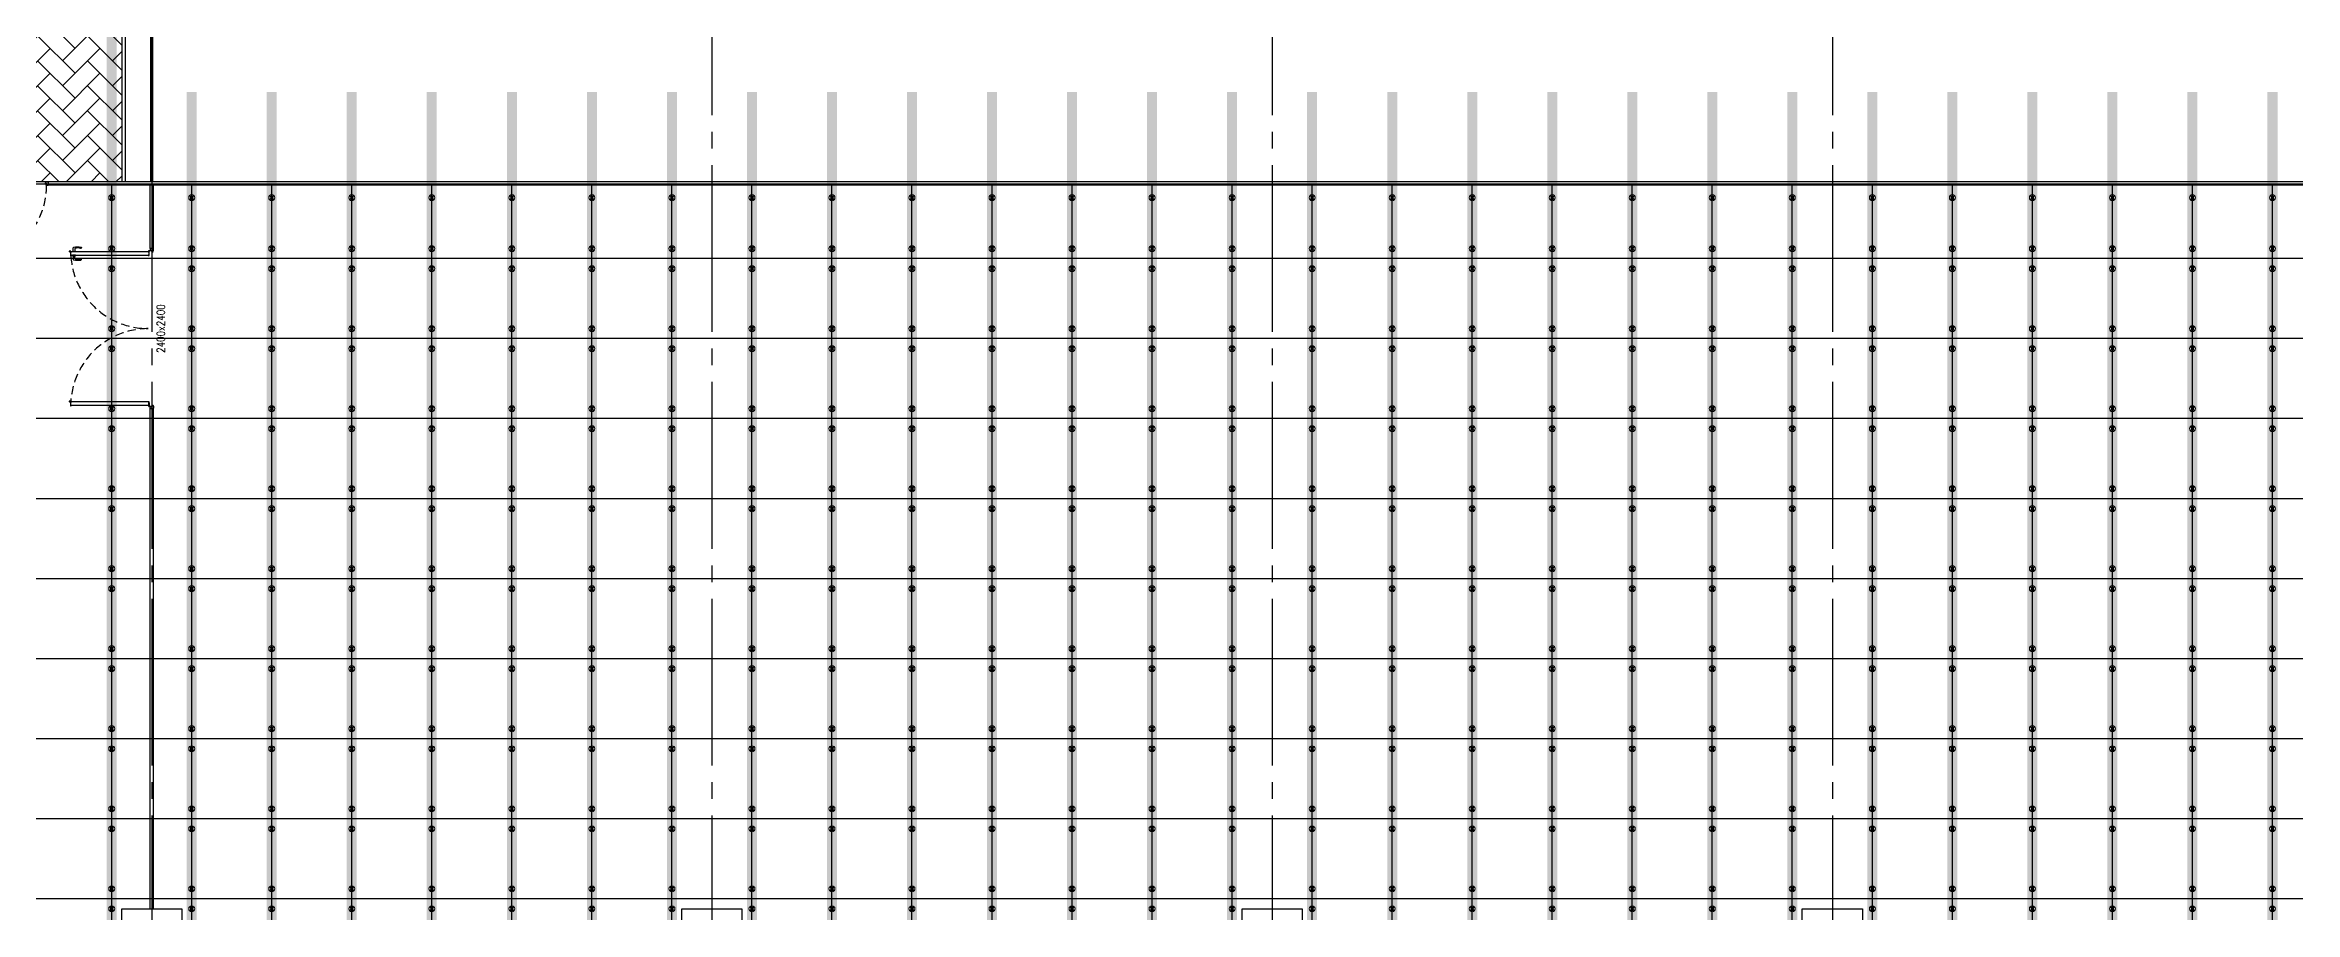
# Model space of a CAD drawing. Header units: millimetres. Extents: x -960 to 41501, y -1010 to 11880.
# Drawn here: x 7520 to 10894, y 7540 to 8840 of the extents above; entities that cross this region are included whole.
import ezdxf
from ezdxf.enums import TextEntityAlignment as Align

# ---------------------------------------------------------------- set-up
doc = ezdxf.new("R2010")
doc.units = ezdxf.units.MM
doc.header["$LTSCALE"] = 100
for name, pattern in [('188K-SM-03-F10-ARCH-PA-Y2257103$0$AP5A-SM-03-F20-ARCH-PA-Y2230801+Y2230803$0$ALL-PA-TXT-Y2221201$0$DASHED', [19.05, 12.7, -6.35]), ('188K-SM-03-F10-ARCH-PA-Y2257103$0$DASHED', [19.05, 12.7, -6.35]), ('X-S-FAB-L10$0$COL-CEN-LIN', [3.25, 2.5, -0.25, 0.25, -0.25])]:
    doc.linetypes.add(name, pattern=pattern)
for name, color, linetype in [('0-XREF', 7, 'Continuous'), ('188K-SM-03-F10-ARCH-CEIL-Y2257103$0$K-CEIL-4.2', 6, 'Continuous'), ('188K-SM-03-F10-ARCH-CEIL-Y2257103$0$K-CEIL-4.2-AREA', 6, 'Continuous'), ('188K-SM-03-F10-ARCH-CEIL-Y2257103$0$K-庫板天花-2.4', 151, 'Continuous'), ('188K-SM-03-F10-ARCH-CEIL-Y2257103$0$K-鋼構', 111, 'Continuous'), ('188K-SM-03-F10-ARCH-PA-Y2257103$0$K-Divider-7.5', 53, 'Continuous'), ('188K-SM-03-F10-ARCH-PA-Y2257103$0$K-Door', 53, 'Continuous'), ('188K-SM-03-F10-ARCH-PA-Y2257103$0$K-P1S-2.5-單抗', 53, 'Continuous'), ('188K-SM-03-F10-ARCH-PA-Y2257103$0$K-P1S-4.2-單抗', 53, 'Continuous'), ('188K-SM-03-F10-ARCH-PA-Y2257103$0$K-P2D-4.2-雙抗', 53, 'Continuous'), ('X-S-FAB-L10$0$0-DIM-TXT', 8, 'Continuous'), ('X-S-FAB-L10$0$BLOCK', 8, 'Continuous'), ('X-S-FAB-L10$0$CCL', 8, 'X-S-FAB-L10$0$COL-CEN-LIN')]:
    doc.layers.add(name, color=color, linetype=linetype)
doc.layers.add('188K-SM-03-F10-ARCH-CEIL-Y2257103$0$K-吊點-標準', color=6, linetype='Continuous', lineweight=9)
doc.styles.add('188K-SM-03-F10-ARCH-PA-Y2257103$0$14P7-XFDP10$0$AA-TXT', font='simplex.shx', dxfattribs={"width": 0.8, "bigfont": 'chineset.shx'})
doc.styles.add('188K-SM-03-F10-ARCH-PA-Y2257103$0$AP5A-SM-03-F20-ARCH-PA-Y2230801+Y2230803$0$ALL-PA-TXT-Y2221201$0$Standard', font='txt.shx', dxfattribs={"bigfont": 'chineset.shx'})
doc.styles.add('X-S-FAB-L10$0$CHINA', font='simplex.shx', dxfattribs={"width": 0.75, "bigfont": 'chineset.shx'})
doc.styles.add('X-S-FAB-L10$0$Standard', font='', dxfattribs={"width": 0.8})
doc.styles.add('X-S-FAB-L10$0$TG_NOTE_TEXT', font='simplex.shx', dxfattribs={"width": 0.75, "bigfont": 'chineset.shx'})
doc.styles.get('X-S-FAB-L10$0$Standard').set_extended_font_data('Microsoft JhengHei')

# ---------------------------------------------------------------- blocks, each defined once
blk = doc.blocks.new('X-S-FAB-L10$0$FAB2-L05')
at = {"layer": 'X-S-FAB-L10$0$CCL'}
for p, q in [((-18480, 11005), (-18480, 0)), ((-17640, 11005), (-17640, 0)), ((-16800, 11005), (-16800, 0)), ((-15960, 11005), (-15960, 0))]:
    blk.add_line(p, q, dxfattribs=at)
blk = doc.blocks.new('X-S-FAB-L10')
at = {"layer": 'X-S-FAB-L10$0$BLOCK'}
blk.add_blockref('X-S-FAB-L10$0$FAB2-L05', (26160, -720), dxfattribs=at)
at = {"style": 'X-S-FAB-L10$0$TG_NOTE_TEXT', "width": 0.5, "flags": 1}
for p in [(7463.3, 9020), (18268.3, 8649), (11197.8, 4800.2), (16485.8, 4800.2), (25420.3, 2635), (13360, 320, 0), (7463.3, -33.3)]:
    blk.add_attdef('WH', text='', height=20, dxfattribs=at).set_placement(p, align=Align.BOTTOM_LEFT)
at = {"width": 0.5}
for style, p in [('X-S-FAB-L10$0$TG_NOTE_TEXT', (7585, 9020)), ('X-S-FAB-L10$0$TG_NOTE_TEXT', (18390, 8649)), ('X-S-FAB-L10$0$TG_NOTE_TEXT', (11117.5, 4813.5)), ('X-S-FAB-L10$0$TG_NOTE_TEXT', (16607.5, 4813.5)), ('X-S-FAB-L10$0$TG_NOTE_TEXT', (25350, 2635)), ('X-S-FAB-L10$0$Standard', (13129.4, 325, 0)), ('X-S-FAB-L10$0$TG_NOTE_TEXT', (7585, -20))]:
    blk.add_attdef('DESC', text='', height=10, dxfattribs=dict(at, style=style)).set_placement(p, align=Align.BOTTOM_LEFT)
for tag, style, p in [('TYPE', 'X-S-FAB-L10$0$TG_NOTE_TEXT', (7619.3, 9020)), ('NO', 'X-S-FAB-L10$0$TG_NOTE_TEXT', (7650.1, 9020)), ('TYPE', 'X-S-FAB-L10$0$TG_NOTE_TEXT', (18424.2, 8649)), ('NO', 'X-S-FAB-L10$0$TG_NOTE_TEXT', (18455, 8649)), ('NO', 'X-S-FAB-L10$0$TG_NOTE_TEXT', (11088.6, 4813.5)), ('TYPE', 'X-S-FAB-L10$0$TG_NOTE_TEXT', (11151.8, 4813.5)), ('TYPE', 'X-S-FAB-L10$0$TG_NOTE_TEXT', (16641.8, 4813.5)), ('NO', 'X-S-FAB-L10$0$TG_NOTE_TEXT', (16672.6, 4813.5)), ('NO', 'X-S-FAB-L10$0$TG_NOTE_TEXT', (25313, 2635)), ('TYPE', 'X-S-FAB-L10$0$TG_NOTE_TEXT', (25350, 2635)), ('NO', 'X-S-FAB-L10$0$Standard', (13100, 320, 0)), ('TYPE', 'X-S-FAB-L10$0$Standard', (13129.4, 320, 0)), ('TYPE', 'X-S-FAB-L10$0$TG_NOTE_TEXT', (7619.3, -20)), ('NO', 'X-S-FAB-L10$0$TG_NOTE_TEXT', (7650.1, -20))]:
    blk.add_attdef(tag, text='', height=10, dxfattribs=dict(at, style=style)).set_placement(p, align=Align.BOTTOM_RIGHT)
at = {"style": 'X-S-FAB-L10$0$TG_NOTE_TEXT', "width": 0.5, "flags": 1}
for rotation, p in [(180, (43, 7480)), (180, (943, 7480)), (90, (24310, 3717.8)), (270, (17080, 1711.7))]:
    blk.add_attdef('WH', text='', height=20, rotation=rotation, dxfattribs=at).set_placement(p, align=Align.BOTTOM_LEFT)
at = {"width": 0.5}
for rotation, style, p in [(180, 'X-S-FAB-L10$0$Standard', (317.6, 7480)), (180, 'X-S-FAB-L10$0$Standard', (1217.6, 7480)), (90, 'X-S-FAB-L10$0$TG_NOTE_TEXT', (24310, 3647.5)), (270, 'X-S-FAB-L10$0$TG_NOTE_TEXT', (17080, 1605))]:
    blk.add_attdef('DESC', text='', height=10, rotation=rotation, dxfattribs=dict(at, style=style)).set_placement(p, align=Align.BOTTOM_LEFT)
for tag, rotation, style, p in [('TYPE', 180, 'X-S-FAB-L10$0$Standard', (317.6, 7480)), ('NO', 180, 'X-S-FAB-L10$0$Standard', (347, 7480)), ('TYPE', 180, 'X-S-FAB-L10$0$Standard', (1217.6, 7480)), ('NO', 180, 'X-S-FAB-L10$0$Standard', (1247, 7480)), ('TYPE', 90, 'X-S-FAB-L10$0$TG_NOTE_TEXT', (24310, 3647.5)), ('NO', 90, 'X-S-FAB-L10$0$TG_NOTE_TEXT', (24310, 3610.5)), ('TYPE', 270, 'X-S-FAB-L10$0$TG_NOTE_TEXT', (17080, 1605)), ('NO', 270, 'X-S-FAB-L10$0$TG_NOTE_TEXT', (17080, 1573))]:
    blk.add_attdef(tag, text='', height=10, rotation=rotation, dxfattribs=dict(at, style=style)).set_placement(p, align=Align.BOTTOM_RIGHT)
at = {"layer": 'X-S-FAB-L10$0$0-DIM-TXT', "style": 'X-S-FAB-L10$0$CHINA', "width": 0.75}
for p in [(667.4, 7855.1, -2689.4), (22627.4, 6728.8), (25644.7, 6728.8), (24778.8, 5569.1), (1118.3, 4980), (417.8, 4594.6), (23874.8, 4355), (22927.4, 4330.1), (23749.9, 3901.4), (417.8, 3765.2), (1118.3, 3730), (417.8, 3115.8), (536.9, 2227.8), (16909, 1782.7), (888.4, 880.5), (16977.4, 750), (18878.8, 750), (25641.2, 553.2), (21364, 526.9)]:
    blk.add_attdef('HIG', text='', height=80, dxfattribs=at).set_placement(p, align=Align.MIDDLE_LEFT)
blk = doc.blocks.new('188K-SM-03-F10-ARCH-CEIL-Y2257103$0$A$C2CA95053')
h = blk.add_hatch(color=256)
edge = h.paths.add_edge_path()
edge.add_arc((0, 0), 0.5, 0, 360)
for p, q in [((3.2, 3.2), (-3.2, -3.2)), ((3.2, -3.2), (-3.2, 3.2))]:
    blk.add_line(p, q)
blk.add_lwpolyline([(-1.6, 2.5), (-1.6, -2.5), (1.6, -2.5), (1.6, 2.5)], close=True)
for radius in [4.5, 0.5]:
    blk.add_circle((0, 0), radius)
blk = doc.blocks.new('188K-SM-03-F10-ARCH-CEIL-Y2257103$0$天花板吊點-附調整片 - 3_8_螺桿吊架 100 mm 高調整片-V1-1FL')
blk.add_blockref('188K-SM-03-F10-ARCH-CEIL-Y2257103$0$A$C2CA95053', (0, 0))
blk = doc.blocks.new('188K-SM-03-F10-ARCH-CEIL-Y2257103')
at = {"layer": '188K-SM-03-F10-ARCH-CEIL-Y2257103$0$K-庫板天花-2.4'}
h = blk.add_hatch(dxfattribs=at)
h.set_pattern_fill('AR-HBONE', color=256, scale=0.26)
h.paths.add_polyline_path([(7395, 9025), (7635, 9025), (7635, 8635), (7395, 8635)])
at = {"layer": '188K-SM-03-F10-ARCH-CEIL-Y2257103$0$K-CEIL-4.2'}
for p, q in [((7620, 312.7), (7620, 8632.2)), ((7740, 312.7), (7740, 8632.2)), ((7860, 312.7), (7860, 8632.2)), ((7980, 312.7), (7980, 8632.2)), ((8100, 312.7), (8100, 8632.2)), ((8220, 312.7), (8220, 8632.2)), ((8340, 312.7), (8340, 8632.2)), ((8460, 312.7), (8460, 8632.2)), ((8580, 312.7), (8580, 8632.2)), ((8700, 312.7), (8700, 8632.2)), ((8820, 312.7), (8820, 8632.2)), ((8940, 312.7), (8940, 8632.2)), ((9060, 312.7), (9060, 8632.2)), ((9180, 312.7), (9180, 8632.2)), ((9300, 312.7), (9300, 8632.2)), ((9420, 312.7), (9420, 8632.2)), ((9540, 312.7), (9540, 8632.2)), ((9660, 312.7), (9660, 8632.2)), ((9780, 312.7), (9780, 8632.2)), ((9900, 312.7), (9900, 8632.2)), ((10020, 312.7), (10020, 8632.2)), ((10140, 312.7), (10140, 8632.2)), ((10260, 312.7), (10260, 8632.2)), ((10380, 312.7), (10380, 8632.2)), ((10500, 312.7), (10500, 8632.2)), ((10620, 312.7), (10620, 8632.2)), ((10740, 312.7), (10740, 8632.2)), ((10860, 312.7), (10860, 8632.2)), ((19317.2, 8520), (1767.7, 8520)), ((19317.2, 8400), (1767.7, 8400)), ((19317.2, 8280), (1847.7, 8280)), ((19314.7, 8160), (1847.7, 8160)), ((19314.7, 8040), (1847.7, 8040)), ((19314.7, 7920), (1847.7, 7920)), ((19314.7, 7800), (1847.7, 7800)), ((19314.7, 7680), (1847.7, 7680)), ((19314.7, 7560), (1847.7, 7560))]:
    blk.add_line(p, q, dxfattribs=at)
at = {"layer": '188K-SM-03-F10-ARCH-CEIL-Y2257103$0$K-CEIL-4.2-AREA', "elevation": 0}
blk.add_lwpolyline([(16747.2, 312.7), (14882.2, 312.7), (14882.2, 42.7), (14157.7, 42.7), (14157.7, 312.7), (1847.7, 312.7), (1847.7, 8305.8), (1767.7, 8305.8), (1767.7, 8632.2), (17592.2, 8632.2)], dxfattribs=at)
at = {"layer": '188K-SM-03-F10-ARCH-CEIL-Y2257103$0$K-庫板天花-2.4', "elevation": 0}
blk.add_lwpolyline([(7395, 9025), (7635, 9025), (7635, 8635), (7395, 8635), (7395, 9025)], dxfattribs=at)
at = {"layer": '188K-SM-03-F10-ARCH-CEIL-Y2257103$0$K-鋼構', "const_width": 15, "elevation": 0}
for points in [[(7620, 9007.5), (7620, -7.5)], [(7740, 8769.9), (7740, 230)], [(7860, 8769.9), (7860, 230)], [(7980, 8769.9), (7980, 230)], [(8220, 8769.9), (8220, 230)], [(8340, 8769.9), (8340, 230)], [(8460, 8769.9), (8460, 230)], [(8580, 8769.9), (8580, 230)], [(8820, 8769.9), (8820, 230)], [(8940, 8769.9), (8940, 230)], [(9060, 8769.9), (9060, 230)], [(9180, 8769.9), (9180, 230)], [(9300, 8769.9), (9300, 230)], [(9420, 8769.9), (9420, 230)], [(9540, 8769.9), (9540, 230)], [(9660, 8769.9), (9660, 230)], [(9780, 8769.9), (9780, 230)], [(9900, 8769.9), (9900, 230)], [(10020, 8769.9), (10020, 230)], [(10140, 8769.9), (10140, 230)], [(10260, 8769.9), (10260, 230)], [(10380, 8769.9), (10380, 230)], [(10500, 8769.9), (10500, 230)], [(10620, 8769.9), (10620, 230)], [(10740, 8769.9), (10740, 230)], [(10860, 8769.9), (10860, 230)]]:
    blk.add_lwpolyline(points, dxfattribs=at)
at = {"layer": '188K-SM-03-F10-ARCH-CEIL-Y2257103$0$K-鋼構', "const_width": 15}
for points in [[(8100, 8769.9), (8100, 230)], [(8700, 8769.9), (8700, 230)]]:
    blk.add_lwpolyline(points, dxfattribs=at)
at = {"layer": '188K-SM-03-F10-ARCH-CEIL-Y2257103$0$K-吊點-標準', "color": 170, "lineweight": 18, "rotation": 179.9999999999997}
for p in [(7620, 8611.2), (7740, 8611.2), (7860, 8611.2), (7980, 8611.2), (8100, 8611.2), (8220, 8611.2), (8340, 8611.2), (8460, 8611.2), (8580, 8611.2), (8700, 8611.2), (8820, 8611.2), (8940, 8611.2), (9060, 8611.2), (9180, 8611.2), (9300, 8611.2), (9420, 8611.2), (9540, 8611.2), (9660, 8611.2), (9780, 8611.2), (9900, 8611.2), (10020, 8611.2), (10140, 8611.2), (10260, 8611.2), (10380, 8611.2), (10500, 8611.2), (10620, 8611.2), (10740, 8611.2), (10860, 8611.2), (7620, 8535), (7740, 8535), (7860, 8535), (7980, 8535), (8100, 8535), (8220, 8535), (8340, 8535), (8460, 8535), (8580, 8535), (8700, 8535), (8820, 8535), (8940, 8535), (9060, 8535), (9180, 8535), (9300, 8535), (9420, 8535), (9540, 8535), (9660, 8535), (9780, 8535), (9900, 8535), (10020, 8535), (10140, 8535), (10260, 8535), (10380, 8535), (10500, 8535), (10620, 8535), (10740, 8535), (10860, 8535), (7620, 8505), (7740, 8505), (7860, 8505), (7980, 8505), (8100, 8505), (8220, 8505), (8340, 8505), (8460, 8505), (8580, 8505), (8700, 8505), (8820, 8505), (8940, 8505), (9060, 8505), (9180, 8505), (9300, 8505), (9420, 8505), (9540, 8505), (9660, 8505), (9780, 8505), (9900, 8505), (10020, 8505), (10140, 8505), (10260, 8505), (10380, 8505), (10500, 8505), (10620, 8505), (10740, 8505), (10860, 8505), (7620, 8415), (7740, 8415), (7860, 8415), (7980, 8415), (8100, 8415), (8220, 8415), (8340, 8415), (8460, 8415), (8580, 8415), (8700, 8415), (8820, 8415), (8940, 8415), (9060, 8415), (9180, 8415), (9300, 8415), (9420, 8415), (9540, 8415), (9660, 8415), (9780, 8415), (9900, 8415), (10020, 8415), (10140, 8415), (10260, 8415), (10380, 8415), (10500, 8415), (10620, 8415), (10740, 8415), (10860, 8415), (7620, 8385), (7740, 8385), (7860, 8385), (7980, 8385), (8100, 8385), (8220, 8385), (8340, 8385), (8460, 8385), (8580, 8385), (8700, 8385), (8820, 8385), (8940, 8385), (9060, 8385), (9180, 8385), (9300, 8385), (9420, 8385), (9540, 8385), (9660, 8385), (9780, 8385), (9900, 8385), (10020, 8385), (10140, 8385), (10260, 8385), (10380, 8385), (10500, 8385), (10620, 8385), (10740, 8385), (10860, 8385), (7620, 8295), (7740, 8295), (7860, 8295), (7980, 8295), (8100, 8295), (8220, 8295), (8340, 8295), (8460, 8295), (8580, 8295), (8700, 8295), (8820, 8295), (8940, 8295), (9060, 8295), (9180, 8295), (9300, 8295), (9420, 8295), (9540, 8295), (9660, 8295), (9780, 8295), (9900, 8295), (10020, 8295), (10140, 8295), (10260, 8295), (10380, 8295), (10500, 8295), (10620, 8295), (10740, 8295), (10860, 8295), (7620, 8265), (7740, 8265), (7860, 8265), (7980, 8265), (8100, 8265), (8220, 8265), (8340, 8265), (8460, 8265), (8580, 8265), (8700, 8265), (8820, 8265), (8940, 8265), (9060, 8265), (9180, 8265), (9300, 8265), (9420, 8265), (9540, 8265), (9660, 8265), (9780, 8265), (9900, 8265), (10020, 8265), (10140, 8265), (10260, 8265), (10380, 8265), (10500, 8265), (10620, 8265), (10740, 8265), (10860, 8265), (7620, 8175), (7740, 8175), (7860, 8175), (7980, 8175), (8100, 8175), (8220, 8175), (8340, 8175), (8460, 8175), (8580, 8175), (8700, 8175), (8820, 8175), (8940, 8175), (9060, 8175), (9180, 8175), (9300, 8175), (9420, 8175), (9540, 8175), (9660, 8175), (9780, 8175), (9900, 8175), (10020, 8175), (10140, 8175), (10260, 8175), (10380, 8175), (10500, 8175), (10620, 8175), (10740, 8175), (10860, 8175), (7620, 8145), (7740, 8145), (7860, 8145), (7980, 8145), (8100, 8145), (8220, 8145), (8340, 8145), (8460, 8145), (8580, 8145), (8700, 8145), (8820, 8145), (8940, 8145), (9060, 8145), (9180, 8145), (9300, 8145), (9420, 8145), (9540, 8145), (9660, 8145), (9780, 8145), (9900, 8145), (10020, 8145), (10140, 8145), (10260, 8145), (10380, 8145), (10500, 8145), (10620, 8145), (10740, 8145), (10860, 8145), (7620, 8055), (7740, 8055), (7860, 8055), (7980, 8055), (8100, 8055), (8220, 8055), (8340, 8055), (8460, 8055), (8580, 8055), (8700, 8055), (8820, 8055), (8940, 8055), (9060, 8055), (9180, 8055), (9300, 8055), (9420, 8055), (9540, 8055), (9660, 8055), (9780, 8055), (9900, 8055), (10020, 8055), (10140, 8055), (10260, 8055), (10380, 8055), (10500, 8055), (10620, 8055), (10740, 8055), (10860, 8055), (7620, 8025), (7740, 8025), (7860, 8025), (7980, 8025), (8100, 8025), (8220, 8025), (8340, 8025), (8460, 8025), (8580, 8025), (8700, 8025), (8820, 8025), (8940, 8025), (9060, 8025), (9180, 8025), (9300, 8025), (9420, 8025), (9540, 8025), (9660, 8025), (9780, 8025), (9900, 8025), (10020, 8025), (10140, 8025), (10260, 8025), (10380, 8025), (10500, 8025), (10620, 8025), (10740, 8025), (10860, 8025), (7620, 7935), (7740, 7935), (7860, 7935), (7980, 7935), (8100, 7935), (8220, 7935), (8340, 7935), (8460, 7935), (8580, 7935), (8700, 7935), (8820, 7935), (8940, 7935), (9060, 7935), (9180, 7935), (9300, 7935), (9420, 7935), (9540, 7935), (9660, 7935), (9780, 7935), (9900, 7935), (10020, 7935), (10140, 7935), (10260, 7935), (10380, 7935), (10500, 7935), (10620, 7935), (10740, 7935), (10860, 7935), (7620, 7905), (7740, 7905), (7860, 7905), (7980, 7905), (8100, 7905), (8220, 7905), (8340, 7905), (8460, 7905), (8580, 7905), (8700, 7905), (8820, 7905), (8940, 7905), (9060, 7905), (9180, 7905), (9300, 7905), (9420, 7905), (9540, 7905), (9660, 7905), (9780, 7905), (9900, 7905), (10020, 7905), (10140, 7905), (10260, 7905), (10380, 7905), (10500, 7905), (10620, 7905), (10740, 7905), (10860, 7905), (7620, 7815), (7740, 7815), (7860, 7815), (7980, 7815), (8100, 7815), (8220, 7815), (8340, 7815), (8460, 7815), (8580, 7815), (8700, 7815), (8820, 7815), (8940, 7815), (9060, 7815), (9180, 7815), (9300, 7815), (9420, 7815), (9540, 7815), (9660, 7815), (9780, 7815), (9900, 7815), (10020, 7815), (10140, 7815), (10260, 7815), (10380, 7815), (10500, 7815), (10620, 7815), (10740, 7815), (10860, 7815), (7620, 7785), (7740, 7785), (7860, 7785), (7980, 7785), (8100, 7785), (8220, 7785), (8340, 7785), (8460, 7785), (8580, 7785), (8700, 7785), (8820, 7785), (8940, 7785), (9060, 7785), (9180, 7785), (9300, 7785), (9420, 7785), (9540, 7785), (9660, 7785), (9780, 7785), (9900, 7785), (10020, 7785), (10140, 7785), (10260, 7785), (10380, 7785), (10500, 7785), (10620, 7785), (10740, 7785), (10860, 7785), (7620, 7695), (7740, 7695), (7860, 7695), (7980, 7695), (8100, 7695), (8220, 7695), (8340, 7695), (8460, 7695), (8580, 7695), (8700, 7695), (8820, 7695), (8940, 7695), (9060, 7695), (9180, 7695), (9300, 7695), (9420, 7695), (9540, 7695), (9660, 7695), (9780, 7695), (9900, 7695), (10020, 7695), (10140, 7695), (10260, 7695), (10380, 7695), (10500, 7695), (10620, 7695), (10740, 7695), (10860, 7695), (7620, 7665), (7740, 7665), (7860, 7665), (7980, 7665), (8100, 7665), (8220, 7665), (8340, 7665), (8460, 7665), (8580, 7665), (8700, 7665), (8820, 7665), (8940, 7665), (9060, 7665), (9180, 7665), (9300, 7665), (9420, 7665), (9540, 7665), (9660, 7665), (9780, 7665), (9900, 7665), (10020, 7665), (10140, 7665), (10260, 7665), (10380, 7665), (10500, 7665), (10620, 7665), (10740, 7665), (10860, 7665), (7620, 7575), (7740, 7575), (7860, 7575), (7980, 7575), (8100, 7575), (8220, 7575), (8340, 7575), (8460, 7575), (8580, 7575), (8700, 7575), (8820, 7575), (8940, 7575), (9060, 7575), (9180, 7575), (9300, 7575), (9420, 7575), (9540, 7575), (9660, 7575), (9780, 7575), (9900, 7575), (10020, 7575), (10140, 7575), (10260, 7575), (10380, 7575), (10500, 7575), (10620, 7575), (10740, 7575), (10860, 7575), (7620, 7545), (7740, 7545), (7860, 7545), (7980, 7545), (8100, 7545), (8220, 7545), (8340, 7545), (8460, 7545), (8580, 7545), (8700, 7545), (8820, 7545), (8940, 7545), (9060, 7545), (9180, 7545), (9300, 7545), (9420, 7545), (9540, 7545), (9660, 7545), (9780, 7545), (9900, 7545), (10020, 7545), (10140, 7545), (10260, 7545), (10380, 7545), (10500, 7545), (10620, 7545), (10740, 7545), (10860, 7545)]:
    blk.add_blockref('188K-SM-03-F10-ARCH-CEIL-Y2257103$0$天花板吊點-附調整片 - 3_8_螺桿吊架 100 mm 高調整片-V1-1FL', p, dxfattribs=at)
blk = doc.blocks.new('188K-SM-03-F10-ARCH-PA-Y2257103$0$雙開門-2400×2400')
for p, q in [((225.2, 117.7), (223.8, 117.6)), ((229.2, 117.7), (225.2, 117.7)), ((225.2, 115.5), (229.2, 115.5)), ((229.2, 119), (229.2, 114.1)), ((230, 119), (229.2, 119)), ((229.2, 114.1), (230, 114.1)), ((230, 114.1), (230, 119)), ((0, 2.5), (0, -2.5)), ((0, -1.9), (0, 1.9)), ((0.6, 2.5), (3, 2.5)), ((3, 2.5), (3, 0.2)), ((3, 0.2), (3, 0.2)), ((239.4, 2.5), (237, 2.5)), ((237, 2.5), (237, -0.2)), ((237, -0.2), (237, 0)), ((240, 2.5), (240, -2.5)), ((240, -1.9), (240, 1.9)), ((3, -2.5), (0.6, -2.5)), ((4.7, -1.9), (3, -2.5)), ((3.7, -0.6), (3.9, -0.6)), ((3.9, -0.6), (4, -0.6)), ((4.1, -0.7), (4, -0.7)), ((4, -0.7), (4, -1.5)), ((4, -1.5), (4.6, -1.5)), ((4.5, -0.2), (4.1, -0.2)), ((4.1, -0.7), (4.1, -0.7)), ((4.6, -0.7), (4.5, -0.7)), ((4.5, -0.7), (4.5, -0.7)), ((4.6, -0.6), (4.7, -0.6)), ((4.6, -1.5), (4.6, -0.7)), ((4.7, -0.6), (4.8, -0.6)), ((5, -0.8), (5, -1.5)), ((235, -0.8), (235, -1.5)), ((235.3, -0.6), (235.2, -0.6)), ((235.4, -0.6), (235.3, -0.6)), ((235.3, -1.9), (237, -2.5)), ((235.4, -1.5), (235.4, -0.7)), ((235.4, -0.7), (235.5, -0.7)), ((236, -1.5), (235.4, -1.5)), ((235.5, -0.2), (235.9, -0.2)), ((235.5, -0.7), (235.5, -0.7)), ((235.9, -0.7), (235.9, -0.7)), ((235.9, -0.7), (236, -0.7)), ((236.1, -0.6), (236, -0.6)), ((236, -0.7), (236, -1.5)), ((236.3, -0.6), (236.1, -0.6)), ((237, -2.5), (239.4, -2.5))]:
    blk.add_line(p, q)
for points in [[(10.9, 121.6), (10.9, 123.4), (10.9, 121.6), (4.3, 121.6), (4.3, 121.5), (4.7, 121.5), (4.7, 120.4, 0.414214), (4.8, 120.3), (5, 120.3), (5, 120.4), (4.9, 120.4), (4.9, 121.4), (5, 121.4), (5, 4.1), (4.9, 4.1), (4.9, 5.1), (5, 5.1), (5, 5.2), (4.8, 5.2, 0.414214), (4.7, 5.1), (4.7, 4, 0.414214), (4.8, 3.8), (10.2, 3.8, 0.414214), (10.3, 4), (10.3, 5.1, 0.414214), (10.2, 5.2), (10, 5.2), (10, 5.1), (10.1, 5.1), (10.1, 4.1), (10, 4.1), (10, 121.4), (10.1, 121.4), (10.1, 120.4), (10, 120.4), (10, 120.3), (10.2, 120.3, 0.414214), (10.3, 120.4), (10.3, 121.4), (11.1, 121.4, 0.414214), (11.1, 121.4), (11.1, 123.6, 0.414214), (11.1, 123.7), (10.3, 123.7), (10.3, 123.4), (10.9, 123.4)], [(235.9, 121.6), (235.9, 123.4), (235.9, 121.6), (229.3, 121.6), (229.3, 121.5), (229.7, 121.5), (229.7, 120.4, 0.414214), (229.8, 120.3), (230, 120.3), (230, 120.4), (229.9, 120.4), (229.9, 121.4), (230, 121.4), (230, 4.1), (229.9, 4.1), (229.9, 5.1), (230, 5.1), (230, 5.2), (229.8, 5.2, 0.414214), (229.7, 5.1), (229.7, 4, 0.414214), (229.8, 3.8), (235.2, 3.8, 0.414214), (235.3, 4), (235.3, 5.1, 0.414214), (235.2, 5.2), (235, 5.2), (235, 5.1), (235.1, 5.1), (235.1, 4.1), (235, 4.1), (235, 121.4), (235.1, 121.4), (235.1, 120.4), (235, 120.4), (235, 120.3), (235.2, 120.3, 0.414214), (235.3, 120.4), (235.3, 121.4), (236.1, 121.4, 0.414214), (236.1, 121.4), (236.1, 123.6, 0.414214), (236.1, 123.7), (235.3, 123.7), (235.3, 123.4), (235.9, 123.4)], [(235.8, 117.7), (239.8, 117.7), (241.2, 117.6, -0.327495), (242, 116.9, -0.089847), (242.2, 106.2, -1.144881), (240.3, 106.6, 0.137079), (240.3, 114.9, 0.349357), (239.8, 115.5), (235.8, 115.5)]]:
    blk.add_lwpolyline(points, format="xyb")
blk.add_lwpolyline([(235, 114.1), (235, 119), (235.8, 119), (235.8, 114.1)], close=True)
at = {"ltscale": 500}
for points in [[(3.3, 0.3), (3.3, 3.1), (3, 3.1), (3, 0.3)], [(8.5, 3.8), (4, 3.8), (4, 4.1), (8.5, 4.1)], [(231.5, 3.8), (236, 3.8), (236, 4.1), (231.5, 4.1)], [(236.7, -0.1), (236.7, 3.1), (237, 3.1), (237, -0.1)]]:
    blk.add_lwpolyline(points, close=True, dxfattribs=at)
at = {"linetype": '188K-SM-03-F10-ARCH-PA-Y2257103$0$DASHED', "ltscale": 0.01}
for centre, start, end in [((3.5, 5.1), 0, 85.9993), ((236.5, 5.1), 94.0007, 180)]:
    blk.add_arc(centre, 116.5, start, end, dxfattribs=at)
for centre, radius, start, end in [((0.6, 1.9), 0.598, 90, 180), ((3.9, 0.2), 0.855, 178.2453, 256.7344), ((236.3, 0), 0.659, 270, 360), ((239.4, 1.9), 0.598, 0, 90), ((0.6, -1.9), 0.598, 180, 270), ((4.3, -0.6), 0.427, 111.7868, 180), ((4, -0.7), 0.11, 360, 90), ((4.3, -0.6), 0.427, 0, 68.2132), ((4.6, -0.7), 0.11, 90, 180), ((4.5, -1.5), 0.5, 288.9704, 0), ((4.8, -0.8), 0.2, 0, 90), ((235.2, -0.8), 0.2, 90, 180), ((235.5, -1.5), 0.5, 180, 251.0296), ((235.7, -0.6), 0.427, 111.7868, 180), ((235.4, -0.7), 0.11, 360, 90), ((235.7, -0.6), 0.427, 0, 68.2132), ((236, -0.7), 0.11, 90, 180), ((239.4, -1.9), 0.598, 270, 360)]:
    blk.add_arc(centre, radius, start, end)
for centre, major_axis, start_param, end_param in [((252.5, 110.9), (-21.3, 21.3), 0.585307, 0.943734), ((223.8, 106.3), (-0.707, 0.707), 0.872811, 4.284184), ((223.9, 116.7), (0.624, 0.624), 0.866962, 2.13291), ((239.6, 110.8), (-10.9, 10.9), 0.51383, 1.058752), ((225.3, 114.9), (-0.417, 0.417), -0.669314, 0.675093)]:
    blk.add_ellipse(centre, major_axis=major_axis, ratio=1, start_param=start_param, end_param=end_param)
at = {"ltscale": 500, "extrusion": (0, 0, -1)}
blk.add_ellipse((3.5, 3.6), major_axis=(0.495, 0.495), ratio=1, start_param=3.926991, end_param=10.210176, dxfattribs=at)
at = {"ltscale": 500}
blk.add_ellipse((236.5, 3.6), major_axis=(-0.495, 0.495), ratio=1, start_param=3.926991, end_param=10.210176, dxfattribs=at)
at = {"color": 8, "style": '188K-SM-03-F10-ARCH-PA-Y2257103$0$14P7-XFDP10$0$AA-TXT', "width": 0.8}
blk.add_text('2400x2400', height=12, dxfattribs=at).set_placement((120, -13.5), align=Align.MIDDLE_CENTER)
blk = doc.blocks.new('188K-SM-03-F10-ARCH-PA-Y2257103$0$AP5A-SM-03-F20-ARCH-PA-Y2230801+Y2230803$0$把手GMT水平鎖')
blk.add_lwpolyline([(24, 8), (-24, 8), (-24, 0), (24, 0)], close=True)
blk.add_lwpolyline([(-11, 0), (-11, -40), (-10, -54, 0.327495), (-4, -62, 0.089847), (104, -64, 1.144881), (99, -45, -0.137079), (16, -45, -0.349357), (11, -40), (11, 0)], format="xyb")
blk = doc.blocks.new('188K-SM-03-F10-ARCH-PA-Y2257103$0$單開庫板門-1200x2400(水平把手)')
at = {"ltscale": 0.1}
for p, q in [((26008.6, -11403.6), (26004.5, -11403.6)), ((26004.5, -11403.6), (26004.5, -11414.1)), ((26004.5, -11414.1), (26004.5, -11415.3)), ((26004.5, -11414.1), (26008.6, -11414.1)), ((26004.5, -11415.4), (26004.6, -11415.5)), ((26008.6, -11414), (26004.6, -11414)), ((26004.6, -11414.3), (26004.6, -11414.2)), ((26004.6, -11415.3), (26004.6, -11414.5)), ((26004.7, -11414.1), (26006.5, -11414.1)), ((26005.1, -11414.4), (26004.7, -11414.4)), ((26004.7, -11414.5), (26005.1, -11414.5)), ((26004.7, -11414.5), (26004.7, -11506)), ((26004.7, -11506), (26004.7, -11414.5)), ((26004.7, -11414.5), (26004.7, -11414.5)), ((26004.7, -11415.4), (26004.7, -11415.3)), ((26005.2, -11414.4), (26005.2, -11414.4)), ((26006.5, -11414.1), (26006.6, -11414.1)), ((26006.6, -11414.1), (26006.6, -11414.1)), ((26006.6, -11414.1), (26008.4, -11414.1)), ((26008.4, -11414.4), (26008, -11414.4)), ((26008, -11414.4), (26008, -11414.4)), ((26008, -11414.5), (26008.4, -11414.5)), ((26008.4, -11506), (26008.4, -11414.5)), ((26008.4, -11414.5), (26008.4, -11414.5)), ((26008.4, -11414.5), (26008.4, -11506)), ((26008.4, -11415.3), (26008.4, -11415.4)), ((26008.5, -11414.2), (26008.5, -11414.3)), ((26008.5, -11414.5), (26008.5, -11415.3)), ((26008.5, -11415.5), (26008.6, -11415.4)), ((26008.6, -11414.1), (26008.6, -11403.6)), ((26008.6, -11415.3), (26008.6, -11414.1)), ((25999.5, -11519.7), (25999.5, -11523.2)), ((26002.5, -11519.1), (26000, -11519.1)), ((26000, -11523.7), (26002.4, -11523.7)), ((26002.4, -11523.7), (26004.1, -11522.6)), ((26002.9, -11518.5), (26002.6, -11518.5)), ((26002.6, -11518.5), (26002.6, -11521)), ((26002.6, -11521.9), (26002.6, -11519.3)), ((26002.6, -11521), (26002.9, -11521)), ((26003.4, -11521.9), (26002.6, -11521.9)), ((26002.9, -11521), (26002.9, -11518.5)), ((26003.3, -11522.2), (26003.3, -11522)), ((26003.3, -11522), (26003.4, -11522)), ((26004, -11522.2), (26003.3, -11522.2)), ((26008.3, -11517.5), (26003.6, -11517.5)), ((26003.6, -11517.5), (26003.6, -11517.7)), ((26003.6, -11517.7), (26008.3, -11517.7)), ((26004.1, -11521.9), (26003.9, -11521.9)), ((26003.9, -11522), (26004, -11522)), ((26004, -11522), (26004, -11522.2)), ((26004.2, -11522.4), (26004.2, -11521.9)), ((26008.6, -11506.4), (26004.5, -11506.4)), ((26004.5, -11506.4), (26004.5, -11518)), ((26004.5, -11518), (26008.6, -11518)), ((26004.7, -11506), (26004.7, -11506)), ((26008.3, -11517.7), (26008.3, -11517.5)), ((26008.4, -11506), (26008.4, -11506)), ((26008.6, -11518), (26008.6, -11506.4)), ((26114.8, -11521.9), (26115.1, -11521.9)), ((26114.8, -11522.4), (26114.8, -11521.9)), ((26114.9, -11522), (26114.9, -11522.2)), ((26115.1, -11522), (26114.9, -11522)), ((26114.9, -11522.2), (26115.7, -11522.2)), ((26116.6, -11523.7), (26114.9, -11522.6)), ((26115.5, -11521.9), (26116.3, -11521.9)), ((26115.7, -11522), (26115.5, -11522)), ((26115.7, -11522.2), (26115.7, -11522)), ((26116.3, -11521.9), (26116.3, -11519.3)), ((26116.5, -11519.1), (26119, -11519.1)), ((26119, -11523.7), (26116.6, -11523.7)), ((26119.5, -11519.7), (26119.5, -11523.2))]:
    blk.add_line(p, q, dxfattribs=at)
for points in [[(25999.5, -11518.9), (25999.5, -11523.9)], [(26119.5, -11518.9), (26119.5, -11523.9)]]:
    blk.add_lwpolyline(points)
blk.add_lwpolyline([(26006.6, -11506.4), (26006.5, -11506.3), (26004.7, -11506.3, -0.414214), (26004.6, -11506.3), (26004.6, -11506.1, -0.414214), (26004.7, -11506.1), (26005.1, -11506.1, 0.414214), (26005.2, -11506.1), (26005.2, -11506, 0.414214), (26005.1, -11506), (26004.7, -11506, -0.414214), (26004.6, -11506), (26004.6, -11505.2, -0.414214), (26004.7, -11505.2), (26004.7, -11505.2, 0.414214), (26004.7, -11505.2), (26004.7, -11505, 0.72636), (26004.6, -11505), (26004.5, -11505.1, 0.158507), (26004.5, -11505.2), (26004.5, -11506.4, 0.414214), (26004.6, -11506.5), (26008.6, -11506.5, 0.414214), (26008.6, -11506.4), (26008.6, -11505.2, 0.158507), (26008.6, -11505.1), (26008.5, -11505, 0.72636), (26008.4, -11505), (26008.4, -11505.2, 0.414214), (26008.5, -11505.2, -0.414214), (26008.5, -11505.2), (26008.5, -11506, -0.414214), (26008.4, -11506), (26008, -11506, 0.414214), (26008, -11506), (26008, -11506.1, 0.414214), (26008, -11506.1), (26008.4, -11506.1, -0.414214), (26008.5, -11506.1), (26008.5, -11506.3, -0.414214), (26008.4, -11506.3), (26006.6, -11506.3)], format="xyb", close=True, dxfattribs=at)
for centre, radius, start, end in [((26004.6, -11414.1), 0.0313, 90, 180), ((26004.6, -11415.3), 0.0313, 180, 216.0274), ((26004.7, -11414.2), 0.0313, 90, 180), ((26004.7, -11414.3), 0.0313, 180, 270), ((26004.7, -11414.5), 0.0313, 90, 180), ((26004.7, -11415.3), 0.0209, 180, 270), ((26004.7, -11415.4), 0.0313, 216.0274, 360), ((26004.7, -11415.3), 0.0209, 360, 90), ((26005.1, -11414.4), 0.0313, 270, 0), ((26005.1, -11414.4), 0.0313, 0, 90), ((26008, -11414.4), 0.0313, 90, 180), ((26008, -11414.4), 0.0313, 180, 270), ((26008.4, -11414.2), 0.0313, 360, 90), ((26008.4, -11414.3), 0.0313, 270, 0), ((26008.4, -11414.5), 0.0313, 0, 90), ((26008.5, -11415.3), 0.0209, 90, 180), ((26008.5, -11415.4), 0.0313, 180, 323.9726), ((26008.5, -11415.3), 0.0209, 270, 360), ((26008.6, -11414.1), 0.0313, 360, 90), ((26008.6, -11415.3), 0.0313, 323.9726, 360)]:
    blk.add_arc(centre, radius, start, end, dxfattribs=at)
at = {"linetype": '188K-SM-03-F10-ARCH-PA-Y2257103$0$AP5A-SM-03-F20-ARCH-PA-Y2230801+Y2230803$0$ALL-PA-TXT-Y2221201$0$DASHED', "ltscale": 0.01}
blk.add_arc((26001.1, -11518.7), 115.3, 359.8531, 85.8135, dxfattribs=at)
at = {"ltscale": 0.1}
for centre, major_axis, start_param, end_param in [((26000, -11519.7), (0.369, -0.369), 2.356194, 3.926991), ((26000, -11523.2), (-0.369, -0.369), 5.497787, 7.068583), ((26002.5, -11519.3), (0.111, -0.111), 7.068583, 8.63938), ((26003.4, -11521.9), (-0.0369, -0.0369), 0.785398, 3.926991), ((26003.9, -11521.9), (-0.0369, -0.0369), 3.926991, 7.068583), ((26004.1, -11521.9), (0.0369, -0.0369), 7.068583, 8.63938), ((26003.9, -11522.4), (0.221, -0.221), 6.162283, 7.068583), ((26114.8, -11521.9), (-0.0369, -0.0369), -2.356194, -0.785398), ((26115.1, -11522.4), (-0.221, -0.221), -0.785398, 0.120903), ((26115.1, -11521.9), (0.0369, -0.0369), -0.785398, 2.356194), ((26115.5, -11521.9), (0.0369, -0.0369), 2.356194, 5.497787), ((26116.5, -11519.3), (-0.111, -0.111), -2.356194, -0.785398), ((26119, -11519.7), (-0.369, -0.369), 2.356194, 3.926991), ((26119, -11523.2), (0.369, -0.369), -0.785398, 0.785398)]:
    blk.add_ellipse(centre, major_axis=major_axis, ratio=1, start_param=start_param, end_param=end_param, dxfattribs=at)
at = {"ltscale": 0.1, "extrusion": (0, 0, -1)}
blk.add_ellipse((26003.1, -11517.9), major_axis=(-0.516, 0.516), ratio=1, start_param=5.497787, end_param=11.780972, dxfattribs=at)
at = {"ltscale": 5}
for p, xscale, yscale, zscale, rotation in [((26003.6, -11408.9), 0.1058823529319317, 0.1058823529319317, 0.1058823529319317, 270), ((26009.5, -11408.9), -0.1058823529319317, 0.1058823529396357, 0.1058823529411765, 90)]:
    blk.add_blockref('188K-SM-03-F10-ARCH-PA-Y2257103$0$AP5A-SM-03-F20-ARCH-PA-Y2230801+Y2230803$0$把手GMT水平鎖', p, dxfattribs=dict(at, xscale=xscale, yscale=yscale, zscale=zscale, rotation=rotation))
at = {"color": 8, "ltscale": 0.1, "style": '188K-SM-03-F10-ARCH-PA-Y2257103$0$AP5A-SM-03-F20-ARCH-PA-Y2230801+Y2230803$0$ALL-PA-TXT-Y2221201$0$Standard', "width": 0.85}
blk.add_text('1200*2400', height=8, dxfattribs=at).set_placement((26058.4, -11534.4), align=Align.MIDDLE_CENTER)
blk = doc.blocks.new('188K-SM-03-F10-ARCH-PA-Y2257103')
at = {"layer": '188K-SM-03-F10-ARCH-PA-Y2257103$0$K-Divider-7.5', "const_width": 5, "elevation": 0}
blk.add_lwpolyline([(7680, 8635), (7680, 8965)], dxfattribs=at)
at = {"layer": '188K-SM-03-F10-ARCH-PA-Y2257103$0$K-P1S-2.5-單抗'}
for p, q in [((7635, 9007.5, 0), (7635, 8635, 0)), ((7640, 9007.5, 0), (7640, 8635, 0))]:
    blk.add_line(p, q, dxfattribs=at)
at = {"layer": '188K-SM-03-F10-ARCH-PA-Y2257103$0$K-P1S-4.2-單抗'}
for p, q in [((15195, 8635, 0), (7525, 8635, 0)), ((15195, 8630, 0), (7525, 8630, 0))]:
    blk.add_line(p, q, dxfattribs=at)
for points in [[(7635, 7545), (7725, 7545), (7725, 7455), (7635, 7455)], [(8475, 7545), (8565, 7545), (8565, 7455), (8475, 7455)], [(9315, 7545), (9405, 7545), (9405, 7455), (9315, 7455)], [(10155, 7545), (10245, 7545), (10245, 7455), (10155, 7455)]]:
    blk.add_lwpolyline(points, close=True, dxfattribs=at)
at = {"layer": '188K-SM-03-F10-ARCH-PA-Y2257103$0$K-P2D-4.2-雙抗'}
for p, q in [((7677.5, 8535), (7677.5, 8630)), ((7677.5, 8535), (7677.5, 8630)), ((7677.5, 8535), (7677.5, 8630)), ((7682.5, 8535), (7682.5, 8630)), ((7682.5, 8535), (7682.5, 8630)), ((7682.5, 8535), (7682.5, 8630)), ((7677.5, 7545), (7677.5, 8295)), ((7677.5, 7545), (7677.5, 8295)), ((7677.5, 7545), (7677.5, 8295)), ((7682.5, 7545), (7682.5, 8295)), ((7682.5, 7545), (7682.5, 8295)), ((7682.5, 7545), (7682.5, 8295))]:
    blk.add_line(p, q, dxfattribs=at)
at = {"layer": '188K-SM-03-F10-ARCH-PA-Y2257103$0$K-Door', "xscale": -1, "rotation": 180}
blk.add_blockref('188K-SM-03-F10-ARCH-PA-Y2257103$0$單開庫板門-1200x2400(水平把手)', (-18594.5, -2888.9, 0), dxfattribs=at)
at = {"layer": '188K-SM-03-F10-ARCH-PA-Y2257103$0$K-Door', "rotation": 89.99999999999999}
blk.add_blockref('188K-SM-03-F10-ARCH-PA-Y2257103$0$雙開門-2400×2400', (7680, 8295), dxfattribs=at)

msp = doc.modelspace()

# ---------------------------------------------------------------- block references
at = {"layer": '0-XREF'}
for name in ['X-S-FAB-L10', '188K-SM-03-F10-ARCH-PA-Y2257103', '188K-SM-03-F10-ARCH-CEIL-Y2257103']:
    msp.add_blockref(name, (0, 0), dxfattribs=at)

doc.saveas('drawing.dxf')
